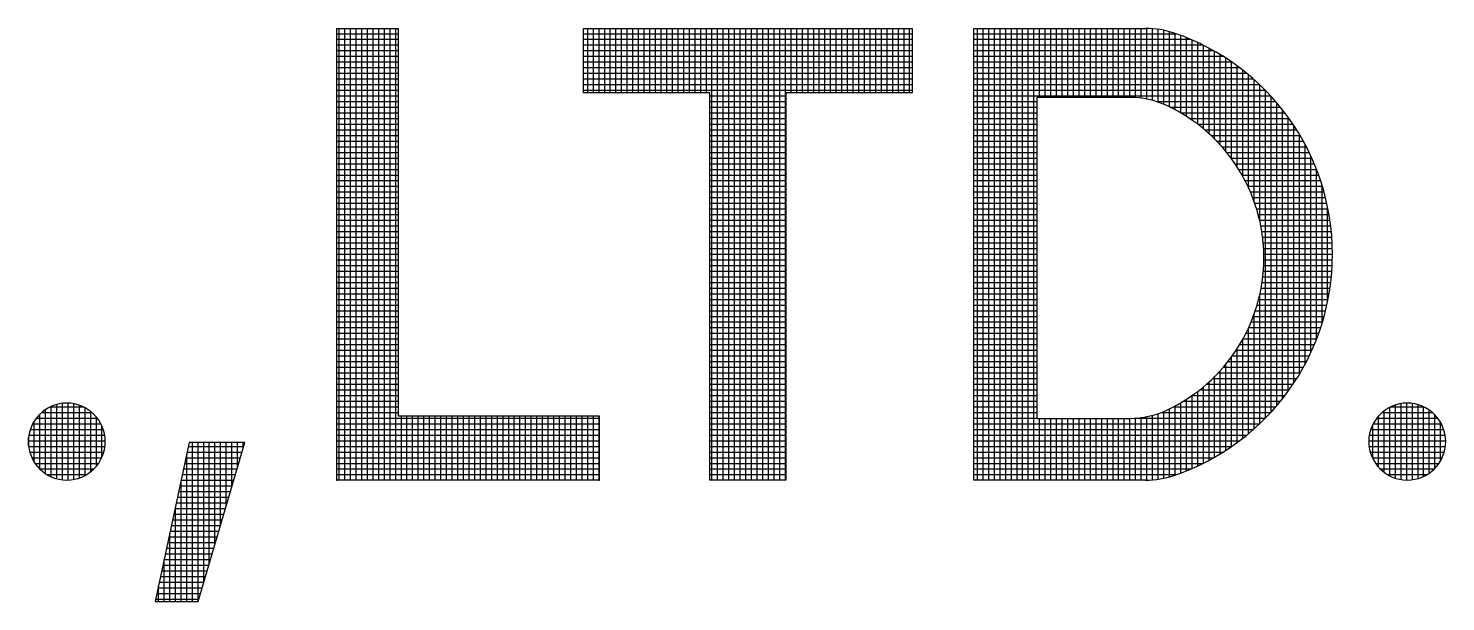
# Model space of a CAD drawing. Header units: inches. Extents: x 985 to 1826, y 0 to 594.
# Drawn here: x 1720.891 to 1725.248, y 99.515 to 101.275 of the extents above; entities that cross this region are included whole.
import ezdxf

# ---------------------------------------------------------------- set-up
doc = ezdxf.new("R2010")
doc.units = ezdxf.units.IN
doc.header["$MEASUREMENT"] = 0
doc.layers.add('BG ÇÑ±¹Áö¿ª³\xad¹æ±â¼úÁÖ½ÄÈ¸»ç CI', color=7, linetype='Continuous')

msp = doc.modelspace()

# ---------------------------------------------------------------- linework, layer by layer
at = {"layer": 'BG ÇÑ±¹Áö¿ª³\xad¹æ±â¼úÁÖ½ÄÈ¸»ç CI', "color": 7, "linetype": 'Continuous', "lineweight": 25}
for p, q in [((1721.8394, 99.8879), (1721.8394, 101.2754)), ((1721.8394, 101.2754), (1722.028, 101.2754)), ((1721.8468, 99.8879), (1721.8468, 101.2754)), ((1721.8642, 99.8879), (1721.8642, 101.2754)), ((1721.8816, 99.8879), (1721.8816, 101.2754)), ((1721.8989, 99.8879), (1721.8989, 101.2754)), ((1721.9163, 99.8879), (1721.9163, 101.2754)), ((1721.9337, 99.8879), (1721.9337, 101.2754)), ((1721.951, 99.8879), (1721.951, 101.2754)), ((1721.9684, 99.8879), (1721.9684, 101.2754)), ((1721.9858, 99.8879), (1721.9858, 101.2754)), ((1722.0031, 99.8879), (1722.0031, 101.2754)), ((1722.0205, 99.8879), (1722.0205, 101.2754)), ((1722.028, 101.2754), (1722.028, 100.0853)), ((1722.5982, 101.0771), (1722.5982, 101.2754)), ((1722.5982, 101.2754), (1723.6079, 101.2754)), ((1722.6109, 101.0771), (1722.6109, 101.2754)), ((1722.6282, 101.0771), (1722.6282, 101.2754)), ((1722.6456, 101.0771), (1722.6456, 101.2754)), ((1722.663, 101.0771), (1722.663, 101.2754)), ((1722.6803, 101.0771), (1722.6803, 101.2754)), ((1722.6977, 101.0771), (1722.6977, 101.2754)), ((1722.7151, 101.0771), (1722.7151, 101.2754)), ((1722.7324, 101.0771), (1722.7324, 101.2754)), ((1722.7498, 101.0771), (1722.7498, 101.2754)), ((1722.7672, 101.0771), (1722.7672, 101.2754)), ((1722.7845, 101.0771), (1722.7845, 101.2754)), ((1722.8019, 101.0771), (1722.8019, 101.2754)), ((1722.8192, 101.0771), (1722.8192, 101.2754)), ((1722.8366, 101.0771), (1722.8366, 101.2754)), ((1722.854, 101.0771), (1722.854, 101.2754)), ((1722.8713, 101.0771), (1722.8713, 101.2754)), ((1722.8887, 101.0771), (1722.8887, 101.2754)), ((1722.9061, 101.0771), (1722.9061, 101.2754)), ((1722.9234, 101.0771), (1722.9234, 101.2754)), ((1722.9408, 101.0771), (1722.9408, 101.2754)), ((1722.9582, 101.0771), (1722.9582, 101.2754)), ((1722.9755, 101.0771), (1722.9755, 101.2754)), ((1722.9929, 99.8879), (1722.9929, 101.2754)), ((1723.0103, 99.8879), (1723.0103, 101.2754)), ((1723.0276, 99.8879), (1723.0276, 101.2754)), ((1723.045, 99.8879), (1723.045, 101.2754)), ((1723.0623, 99.8879), (1723.0623, 101.2754)), ((1723.0797, 99.8879), (1723.0797, 101.2754)), ((1723.0971, 99.8879), (1723.0971, 101.2754)), ((1723.1144, 99.8879), (1723.1144, 101.2754)), ((1723.1318, 99.8879), (1723.1318, 101.2754)), ((1723.1492, 99.8879), (1723.1492, 101.2754)), ((1723.1665, 99.8879), (1723.1665, 101.2754)), ((1723.1839, 99.8879), (1723.1839, 101.2754)), ((1723.2013, 99.8879), (1723.2013, 101.2754)), ((1723.2186, 99.8879), (1723.2186, 101.2754)), ((1723.236, 101.0771), (1723.236, 101.2754)), ((1723.2534, 101.0771), (1723.2534, 101.2754)), ((1723.2707, 101.0771), (1723.2707, 101.2754)), ((1723.2881, 101.0771), (1723.2881, 101.2754)), ((1723.3055, 101.0771), (1723.3055, 101.2754)), ((1723.3228, 101.0771), (1723.3228, 101.2754)), ((1723.3402, 101.0771), (1723.3402, 101.2754)), ((1723.3575, 101.0771), (1723.3575, 101.2754)), ((1723.3749, 101.0771), (1723.3749, 101.2754)), ((1723.3923, 101.0771), (1723.3923, 101.2754)), ((1723.4096, 101.0771), (1723.4096, 101.2754)), ((1723.427, 101.0771), (1723.427, 101.2754)), ((1723.4444, 101.0771), (1723.4444, 101.2754)), ((1723.4617, 101.0771), (1723.4617, 101.2754)), ((1723.4791, 101.0771), (1723.4791, 101.2754)), ((1723.4965, 101.0771), (1723.4965, 101.2754)), ((1723.5138, 101.0771), (1723.5138, 101.2754)), ((1723.5312, 101.0771), (1723.5312, 101.2754)), ((1723.5486, 101.0771), (1723.5486, 101.2754)), ((1723.5659, 101.0771), (1723.5659, 101.2754)), ((1723.5833, 101.0771), (1723.5833, 101.2754)), ((1723.6006, 101.0771), (1723.6006, 101.2754)), ((1723.6079, 101.2754), (1723.6079, 101.0771)), ((1723.7976, 99.8879), (1723.7976, 101.2754)), ((1723.7976, 101.2754), (1724.3261, 101.2754)), ((1723.809, 99.8879), (1723.809, 101.2754)), ((1723.8264, 99.8879), (1723.8264, 101.2754)), ((1723.8438, 99.8879), (1723.8438, 101.2754)), ((1723.8611, 99.8879), (1723.8611, 101.2754)), ((1723.8785, 99.8879), (1723.8785, 101.2754)), ((1723.8958, 99.8879), (1723.8958, 101.2754)), ((1723.9132, 99.8879), (1723.9132, 101.2754)), ((1723.9306, 99.8879), (1723.9306, 101.2754)), ((1723.9479, 99.8879), (1723.9479, 101.2754)), ((1723.9653, 99.8879), (1723.9653, 101.2754)), ((1723.9827, 99.8879), (1723.9827, 101.2754)), ((1724, 101.0636), (1724, 101.2754)), ((1724.0174, 101.0636), (1724.0174, 101.2754)), ((1724.0348, 101.0636), (1724.0348, 101.2754)), ((1724.0521, 101.0636), (1724.0521, 101.2754)), ((1724.0695, 101.0636), (1724.0695, 101.2754)), ((1724.0869, 101.0636), (1724.0869, 101.2754)), ((1724.1042, 101.0636), (1724.1042, 101.2754)), ((1724.1216, 101.0636), (1724.1216, 101.2754)), ((1724.1389, 101.0636), (1724.1389, 101.2754)), ((1724.1563, 101.0636), (1724.1563, 101.2754)), ((1724.1737, 101.0636), (1724.1737, 101.2754)), ((1724.191, 101.0636), (1724.191, 101.2754)), ((1724.2084, 101.0636), (1724.2084, 101.2754)), ((1724.2258, 101.0636), (1724.2258, 101.2754)), ((1724.2431, 101.0636), (1724.2431, 101.2754)), ((1724.2605, 101.0636), (1724.2605, 101.2754)), ((1724.2779, 101.0635), (1724.2779, 101.2754)), ((1724.2952, 101.0629), (1724.2952, 101.2754)), ((1724.3126, 101.0611), (1724.3126, 101.2754)), ((1724.33, 101.0582), (1724.33, 101.2754)), ((1724.3473, 101.0541), (1724.3473, 101.2746)), ((1724.3647, 101.0488), (1724.3647, 101.2727)), ((1724.3821, 101.0422), (1724.3821, 101.2696)), ((1721.8394, 101.2591), (1722.028, 101.2591)), ((1721.8394, 101.2418), (1722.028, 101.2418)), ((1721.8394, 101.2244), (1722.028, 101.2244)), ((1722.5982, 101.2591), (1723.6079, 101.2591)), ((1722.5982, 101.2418), (1723.6079, 101.2418)), ((1722.5982, 101.2244), (1723.6079, 101.2244)), ((1723.7976, 101.2591), (1724.4191, 101.2591)), ((1723.7976, 101.2418), (1724.464, 101.2418)), ((1723.7976, 101.2244), (1724.5018, 101.2244)), ((1724.3994, 101.0342), (1724.3994, 101.2654)), ((1724.4168, 101.0254), (1724.4168, 101.2599)), ((1724.4341, 101.0157), (1724.4341, 101.2537)), ((1724.4515, 101.0051), (1724.4515, 101.247)), ((1724.4689, 100.9935), (1724.4689, 101.2397)), ((1724.4862, 100.9809), (1724.4862, 101.2319)), ((1724.5036, 100.9671), (1724.5036, 101.2235)), ((1721.8394, 101.207), (1722.028, 101.207)), ((1721.8394, 101.1897), (1722.028, 101.1897)), ((1722.5982, 101.207), (1723.6079, 101.207)), ((1722.5982, 101.1897), (1723.6079, 101.1897)), ((1723.7976, 101.207), (1724.5346, 101.207)), ((1723.7976, 101.1897), (1724.5639, 101.1897)), ((1724.521, 100.952), (1724.521, 101.2145)), ((1724.5383, 100.9354), (1724.5383, 101.205)), ((1724.5557, 100.9172), (1724.5557, 101.1947)), ((1724.5731, 100.8971), (1724.5731, 101.1838)), ((1721.8394, 101.1723), (1722.028, 101.1723)), ((1721.8394, 101.155), (1722.028, 101.155)), ((1721.8394, 101.1376), (1722.028, 101.1376)), ((1722.5982, 101.1723), (1723.6079, 101.1723)), ((1722.5982, 101.155), (1723.6079, 101.155)), ((1722.5982, 101.1376), (1723.6079, 101.1376)), ((1723.7976, 101.1723), (1724.5903, 101.1723)), ((1723.7976, 101.155), (1724.6144, 101.155)), ((1723.7976, 101.1376), (1724.6366, 101.1376)), ((1724.5904, 100.8746), (1724.5904, 101.1722)), ((1724.6078, 100.8493), (1724.6078, 101.1599)), ((1724.6252, 100.8202), (1724.6252, 101.1467)), ((1721.8394, 101.1202), (1722.028, 101.1202)), ((1721.8394, 101.1029), (1722.028, 101.1029)), ((1722.5982, 101.1202), (1723.6079, 101.1202)), ((1722.5982, 101.1029), (1723.6079, 101.1029)), ((1723.7976, 101.1202), (1724.6571, 101.1202)), ((1723.7976, 101.1029), (1724.6761, 101.1029)), ((1724.6425, 100.7859), (1724.6425, 101.1327)), ((1724.6599, 100.7432), (1724.6599, 101.1177)), ((1724.6772, 100.6829), (1724.6772, 101.1018)), ((1721.8394, 101.0855), (1722.028, 101.0855)), ((1721.8394, 101.0681), (1722.028, 101.0681)), ((1721.8394, 101.0508), (1722.028, 101.0508)), ((1722.5982, 101.0855), (1723.6079, 101.0855)), ((1722.9861, 101.0771), (1722.5982, 101.0771)), ((1722.9861, 99.8879), (1722.9861, 101.0771)), ((1722.9861, 101.0681), (1723.2201, 101.0681)), ((1722.9861, 101.0508), (1723.2201, 101.0508)), ((1723.2201, 101.0771), (1723.2201, 99.8879)), ((1723.6079, 101.0771), (1723.2201, 101.0771)), ((1723.7976, 101.0855), (1724.6938, 101.0855)), ((1723.7976, 101.0681), (1724.7104, 101.0681)), ((1723.7976, 101.0508), (1723.9916, 101.0508)), ((1724.2761, 101.0636), (1723.9916, 101.0636)), ((1723.9916, 101.0636), (1723.9916, 100.0777)), ((1724.3587, 101.0508), (1724.7259, 101.0508)), ((1724.6946, 100.0786), (1724.6946, 101.0847)), ((1724.712, 100.0969), (1724.712, 101.0664)), ((1721.8394, 101.0334), (1722.028, 101.0334)), ((1721.8394, 101.016), (1722.028, 101.016)), ((1722.9861, 101.0334), (1723.2201, 101.0334)), ((1722.9861, 101.016), (1723.2201, 101.016)), ((1723.7976, 101.0334), (1723.9916, 101.0334)), ((1723.7976, 101.016), (1723.9916, 101.016)), ((1724.4011, 101.0334), (1724.7404, 101.0334)), ((1724.4336, 101.016), (1724.7541, 101.016)), ((1724.7293, 100.1165), (1724.7293, 101.0468)), ((1724.7467, 100.1377), (1724.7467, 101.0256)), ((1721.8394, 100.9987), (1722.028, 100.9987)), ((1721.8394, 100.9813), (1722.028, 100.9813)), ((1721.8394, 100.9639), (1722.028, 100.9639)), ((1722.9861, 100.9987), (1723.2201, 100.9987)), ((1722.9861, 100.9813), (1723.2201, 100.9813)), ((1722.9861, 100.9639), (1723.2201, 100.9639)), ((1723.7976, 100.9987), (1723.9916, 100.9987)), ((1723.7976, 100.9813), (1723.9916, 100.9813)), ((1723.7976, 100.9639), (1723.9916, 100.9639)), ((1724.4613, 100.9987), (1724.7669, 100.9987)), ((1724.4856, 100.9813), (1724.7789, 100.9813)), ((1724.5073, 100.9639), (1724.7902, 100.9639)), ((1724.7641, 100.1607), (1724.7641, 101.0026)), ((1724.7814, 100.1858), (1724.7814, 100.9775)), ((1721.8394, 100.9466), (1722.028, 100.9466)), ((1721.8394, 100.9292), (1722.028, 100.9292)), ((1722.9861, 100.9466), (1723.2201, 100.9466)), ((1722.9861, 100.9292), (1723.2201, 100.9292)), ((1723.7976, 100.9466), (1723.9916, 100.9466)), ((1723.7976, 100.9292), (1723.9916, 100.9292)), ((1724.5268, 100.9466), (1724.8008, 100.9466)), ((1724.5444, 100.9292), (1724.8107, 100.9292)), ((1724.7988, 100.2134), (1724.7988, 100.9499)), ((1724.8162, 100.2441), (1724.8162, 100.9192)), ((1721.8394, 100.9119), (1722.028, 100.9119)), ((1721.8394, 100.8945), (1722.028, 100.8945)), ((1721.8394, 100.8771), (1722.028, 100.8771)), ((1722.9861, 100.9119), (1723.2201, 100.9119)), ((1722.9861, 100.8945), (1723.2201, 100.8945)), ((1722.9861, 100.8771), (1723.2201, 100.8771)), ((1723.7976, 100.9119), (1723.9916, 100.9119)), ((1723.7976, 100.8945), (1723.9916, 100.8945)), ((1723.7976, 100.8771), (1723.9916, 100.8771)), ((1724.5605, 100.9119), (1724.82, 100.9119)), ((1724.5752, 100.8945), (1724.8287, 100.8945)), ((1724.5886, 100.8771), (1724.8369, 100.8771)), ((1724.8335, 100.2789), (1724.8335, 100.8844)), ((1721.8394, 100.8598), (1722.028, 100.8598)), ((1721.8394, 100.8424), (1722.028, 100.8424)), ((1722.9861, 100.8598), (1723.2201, 100.8598)), ((1722.9861, 100.8424), (1723.2201, 100.8424)), ((1723.7976, 100.8598), (1723.9916, 100.8598)), ((1723.7976, 100.8424), (1723.9916, 100.8424)), ((1724.6009, 100.8598), (1724.8444, 100.8598)), ((1724.6122, 100.8424), (1724.8515, 100.8424)), ((1724.8509, 100.3194), (1724.8509, 100.8439)), ((1721.8394, 100.825), (1722.028, 100.825)), ((1721.8394, 100.8077), (1722.028, 100.8077)), ((1721.8394, 100.7903), (1722.028, 100.7903)), ((1722.9861, 100.825), (1723.2201, 100.825)), ((1722.9861, 100.8077), (1723.2201, 100.8077)), ((1722.9861, 100.7903), (1723.2201, 100.7903)), ((1723.7976, 100.825), (1723.9916, 100.825)), ((1723.7976, 100.8077), (1723.9916, 100.8077)), ((1723.7976, 100.7903), (1723.9916, 100.7903)), ((1724.6225, 100.825), (1724.858, 100.825)), ((1724.6319, 100.8077), (1724.864, 100.8077)), ((1724.6405, 100.7903), (1724.8695, 100.7903)), ((1724.8683, 100.3689), (1724.8683, 100.7944)), ((1721.8394, 100.7729), (1722.028, 100.7729)), ((1721.8394, 100.7556), (1722.028, 100.7556)), ((1722.9861, 100.7729), (1723.2201, 100.7729)), ((1722.9861, 100.7556), (1723.2201, 100.7556)), ((1723.7976, 100.7729), (1723.9916, 100.7729)), ((1723.7976, 100.7556), (1723.9916, 100.7556)), ((1724.6483, 100.7729), (1724.8746, 100.7729)), ((1724.6553, 100.7556), (1724.8791, 100.7556)), ((1721.8394, 100.7382), (1722.028, 100.7382)), ((1721.8394, 100.7208), (1722.028, 100.7208)), ((1721.8394, 100.7035), (1722.028, 100.7035)), ((1722.9861, 100.7382), (1723.2201, 100.7382)), ((1722.9861, 100.7208), (1723.2201, 100.7208)), ((1722.9861, 100.7035), (1723.2201, 100.7035)), ((1723.7976, 100.7382), (1723.9916, 100.7382)), ((1723.7976, 100.7208), (1723.9916, 100.7208)), ((1723.7976, 100.7035), (1723.9916, 100.7035)), ((1724.6616, 100.7382), (1724.8832, 100.7382)), ((1724.6672, 100.7208), (1724.8869, 100.7208)), ((1724.6722, 100.7035), (1724.8901, 100.7035)), ((1724.8856, 100.4361), (1724.8856, 100.7272)), ((1721.8394, 100.6861), (1722.028, 100.6861)), ((1721.8394, 100.6687), (1722.028, 100.6687)), ((1722.9861, 100.6861), (1723.2201, 100.6861)), ((1722.9861, 100.6687), (1723.2201, 100.6687)), ((1723.7976, 100.6861), (1723.9916, 100.6861)), ((1723.7976, 100.6687), (1723.9916, 100.6687)), ((1724.6765, 100.6861), (1724.8929, 100.6861)), ((1724.6802, 100.6687), (1724.8952, 100.6687)), ((1721.8394, 100.6514), (1722.028, 100.6514)), ((1721.8394, 100.634), (1722.028, 100.634)), ((1721.8394, 100.6167), (1722.028, 100.6167)), ((1722.9861, 100.6514), (1723.2201, 100.6514)), ((1722.9861, 100.634), (1723.2201, 100.634)), ((1722.9861, 100.6167), (1723.2201, 100.6167)), ((1723.7976, 100.6514), (1723.9916, 100.6514)), ((1723.7976, 100.634), (1723.9916, 100.634)), ((1723.7976, 100.6167), (1723.9916, 100.6167)), ((1724.6833, 100.6514), (1724.8971, 100.6514)), ((1724.6857, 100.634), (1724.8986, 100.634)), ((1724.6876, 100.6167), (1724.8997, 100.6167)), ((1721.8394, 100.5993), (1722.028, 100.5993)), ((1721.8394, 100.5819), (1722.028, 100.5819)), ((1722.9861, 100.5993), (1723.2201, 100.5993)), ((1722.9861, 100.5819), (1723.2201, 100.5819)), ((1723.7976, 100.5993), (1723.9916, 100.5993)), ((1723.7976, 100.5819), (1723.9916, 100.5819)), ((1724.6888, 100.5993), (1724.9003, 100.5993)), ((1724.6895, 100.5819), (1724.9005, 100.5819)), ((1721.8394, 100.5646), (1722.028, 100.5646)), ((1721.8394, 100.5472), (1722.028, 100.5472)), ((1721.8394, 100.5298), (1722.028, 100.5298)), ((1722.9861, 100.5646), (1723.2201, 100.5646)), ((1722.9861, 100.5472), (1723.2201, 100.5472)), ((1722.9861, 100.5298), (1723.2201, 100.5298)), ((1723.7976, 100.5646), (1723.9916, 100.5646)), ((1723.7976, 100.5472), (1723.9916, 100.5472)), ((1723.7976, 100.5298), (1723.9916, 100.5298)), ((1724.688, 100.5298), (1724.8987, 100.5298)), ((1724.6891, 100.5472), (1724.8997, 100.5472)), ((1724.6896, 100.5646), (1724.9003, 100.5646)), ((1721.8394, 100.5125), (1722.028, 100.5125)), ((1721.8394, 100.4951), (1722.028, 100.4951)), ((1722.9861, 100.5125), (1723.2201, 100.5125)), ((1722.9861, 100.4951), (1723.2201, 100.4951)), ((1723.7976, 100.5125), (1723.9916, 100.5125)), ((1723.7976, 100.4951), (1723.9916, 100.4951)), ((1724.6841, 100.4951), (1724.8953, 100.4951)), ((1724.6863, 100.5125), (1724.8972, 100.5125)), ((1721.8394, 100.4777), (1722.028, 100.4777)), ((1721.8394, 100.4604), (1722.028, 100.4604)), ((1721.8394, 100.443), (1722.028, 100.443)), ((1722.9861, 100.4777), (1723.2201, 100.4777)), ((1722.9861, 100.4604), (1723.2201, 100.4604)), ((1722.9861, 100.443), (1723.2201, 100.443)), ((1723.7976, 100.4777), (1723.9916, 100.4777)), ((1723.7976, 100.4604), (1723.9916, 100.4604)), ((1723.7976, 100.443), (1723.9916, 100.443)), ((1724.6736, 100.443), (1724.887, 100.443)), ((1724.6772, 100.0615), (1724.6772, 100.4583)), ((1724.6777, 100.4604), (1724.8902, 100.4604)), ((1724.6812, 100.4777), (1724.893, 100.4777)), ((1721.8394, 100.4256), (1722.028, 100.4256)), ((1721.8394, 100.4083), (1722.028, 100.4083)), ((1722.9861, 100.4256), (1723.2201, 100.4256)), ((1722.9861, 100.4083), (1723.2201, 100.4083)), ((1723.7976, 100.4256), (1723.9916, 100.4256)), ((1723.7976, 100.4083), (1723.9916, 100.4083)), ((1724.6599, 100.0456), (1724.6599, 100.398)), ((1724.6634, 100.4083), (1724.8793, 100.4083)), ((1724.6688, 100.4256), (1724.8834, 100.4256)), ((1721.8394, 100.3909), (1722.028, 100.3909)), ((1721.8394, 100.3736), (1722.028, 100.3736)), ((1721.8394, 100.3562), (1722.028, 100.3562)), ((1722.9861, 100.3909), (1723.2201, 100.3909)), ((1722.9861, 100.3736), (1723.2201, 100.3736)), ((1722.9861, 100.3562), (1723.2201, 100.3562)), ((1723.7976, 100.3909), (1723.9916, 100.3909)), ((1723.7976, 100.3736), (1723.9916, 100.3736)), ((1723.7976, 100.3562), (1723.9916, 100.3562)), ((1724.6425, 100.0306), (1724.6425, 100.3553)), ((1724.6429, 100.3562), (1724.8642, 100.3562)), ((1724.6505, 100.3736), (1724.8697, 100.3736)), ((1724.6573, 100.3909), (1724.8747, 100.3909)), ((1721.8394, 100.3388), (1722.028, 100.3388)), ((1721.8394, 100.3215), (1722.028, 100.3215)), ((1722.9861, 100.3388), (1723.2201, 100.3388)), ((1722.9861, 100.3215), (1723.2201, 100.3215)), ((1723.7976, 100.3388), (1723.9916, 100.3388)), ((1723.7976, 100.3215), (1723.9916, 100.3215)), ((1724.6252, 100.0166), (1724.6252, 100.321)), ((1724.6254, 100.3215), (1724.8517, 100.3215)), ((1724.6346, 100.3388), (1724.8582, 100.3388)), ((1721.8394, 100.3041), (1722.028, 100.3041)), ((1721.8394, 100.2867), (1722.028, 100.2867)), ((1721.8394, 100.2694), (1722.028, 100.2694)), ((1722.9861, 100.3041), (1723.2201, 100.3041)), ((1722.9861, 100.2867), (1723.2201, 100.2867)), ((1722.9861, 100.2694), (1723.2201, 100.2694)), ((1723.7976, 100.3041), (1723.9916, 100.3041)), ((1723.7976, 100.2867), (1723.9916, 100.2867)), ((1723.7976, 100.2694), (1723.9916, 100.2694)), ((1724.5904, 99.9911), (1724.5904, 100.2666)), ((1724.5924, 100.2694), (1724.829, 100.2694)), ((1724.6044, 100.2867), (1724.8371, 100.2867)), ((1724.6078, 100.0034), (1724.6078, 100.2919)), ((1724.6154, 100.3041), (1724.8447, 100.3041)), ((1721.8394, 100.252), (1722.028, 100.252)), ((1721.8394, 100.2346), (1722.028, 100.2346)), ((1722.9861, 100.252), (1723.2201, 100.252)), ((1722.9861, 100.2346), (1723.2201, 100.2346)), ((1723.7976, 100.252), (1723.9916, 100.252)), ((1723.7976, 100.2346), (1723.9916, 100.2346)), ((1724.5557, 99.9686), (1724.5557, 100.224)), ((1724.5651, 100.2346), (1724.811, 100.2346)), ((1724.5731, 99.9794), (1724.5731, 100.2441)), ((1724.5794, 100.252), (1724.8203, 100.252)), ((1721.8394, 100.2173), (1722.028, 100.2173)), ((1721.8394, 100.1999), (1722.028, 100.1999)), ((1721.8394, 100.1825), (1722.028, 100.1825)), ((1722.9861, 100.2173), (1723.2201, 100.2173)), ((1722.9861, 100.1999), (1723.2201, 100.1999)), ((1722.9861, 100.1825), (1723.2201, 100.1825)), ((1723.7976, 100.2173), (1723.9916, 100.2173)), ((1723.7976, 100.1999), (1723.9916, 100.1999)), ((1723.7976, 100.1825), (1723.9916, 100.1825)), ((1724.5134, 100.1825), (1724.7793, 100.1825)), ((1724.521, 99.9487), (1724.521, 100.1893)), ((1724.5323, 100.1999), (1724.7905, 100.1999)), ((1724.5383, 99.9583), (1724.5383, 100.2058)), ((1724.5495, 100.2173), (1724.8011, 100.2173)), ((1721.8394, 100.1652), (1722.028, 100.1652)), ((1721.8394, 100.1478), (1722.028, 100.1478)), ((1722.9861, 100.1652), (1723.2201, 100.1652)), ((1722.9861, 100.1478), (1723.2201, 100.1478)), ((1723.7976, 100.1652), (1723.9916, 100.1652)), ((1723.7976, 100.1478), (1723.9916, 100.1478)), ((1724.4515, 99.9163), (1724.4515, 100.1361)), ((1724.4689, 99.9236), (1724.4689, 100.1477)), ((1724.469, 100.1478), (1724.7545, 100.1478)), ((1724.4862, 99.9314), (1724.4862, 100.1603)), ((1724.4925, 100.1652), (1724.7673, 100.1652)), ((1724.5036, 99.9398), (1724.5036, 100.1742)), ((1720.9265, 99.9219), (1720.9265, 100.0907)), ((1720.932, 100.0957), (1721.0866, 100.0957)), ((1720.9439, 99.9078), (1720.9439, 100.1048)), ((1720.9586, 100.1131), (1721.0599, 100.1131)), ((1720.9612, 99.8983), (1720.9612, 100.1143)), ((1720.9786, 99.8922), (1720.9786, 100.1204)), ((1720.996, 99.8889), (1720.996, 100.1237)), ((1721.0133, 99.8882), (1721.0133, 100.1244)), ((1721.0307, 99.8901), (1721.0307, 100.1225)), ((1721.0481, 99.8947), (1721.0481, 100.1179)), ((1721.0654, 99.9023), (1721.0654, 100.1103)), ((1721.0828, 99.9138), (1721.0828, 100.0988)), ((1721.8394, 100.1304), (1722.028, 100.1304)), ((1721.8394, 100.1131), (1722.028, 100.1131)), ((1721.8394, 100.0957), (1722.028, 100.0957)), ((1722.9861, 100.1304), (1723.2201, 100.1304)), ((1722.9861, 100.1131), (1723.2201, 100.1131)), ((1722.9861, 100.0957), (1723.2201, 100.0957)), ((1723.7976, 100.1304), (1723.9916, 100.1304)), ((1723.7976, 100.1131), (1723.9916, 100.1131)), ((1723.7976, 100.0957), (1723.9916, 100.0957)), ((1724.3647, 99.8906), (1724.3647, 100.0924)), ((1724.3738, 100.0957), (1724.7109, 100.0957)), ((1724.3821, 99.8937), (1724.3821, 100.099)), ((1724.3994, 99.8979), (1724.3994, 100.107)), ((1724.4116, 100.1131), (1724.7264, 100.1131)), ((1724.4168, 99.9033), (1724.4168, 100.1158)), ((1724.4341, 99.9096), (1724.4341, 100.1255)), ((1724.4424, 100.1304), (1724.7409, 100.1304)), ((1725.053, 100.0957), (1725.2076, 100.0957)), ((1725.0593, 99.9118), (1725.0593, 100.1008)), ((1725.0766, 99.901), (1725.0766, 100.1116)), ((1725.0796, 100.1131), (1725.1809, 100.1131)), ((1725.094, 99.8938), (1725.094, 100.1188)), ((1725.1114, 99.8896), (1725.1114, 100.123)), ((1725.1287, 99.8881), (1725.1287, 100.1245)), ((1725.1461, 99.8892), (1725.1461, 100.1234)), ((1725.1635, 99.8929), (1725.1635, 100.1197)), ((1725.1808, 99.8995), (1725.1808, 100.1131)), ((1725.1982, 99.9096), (1725.1982, 100.103)), ((1720.9045, 100.061), (1721.114, 100.061)), ((1720.9092, 99.9435), (1720.9092, 100.0691)), ((1720.9156, 100.0784), (1721.103, 100.0784)), ((1721.1002, 99.9308), (1721.1002, 100.0818)), ((1721.1175, 99.9589), (1721.1175, 100.0537)), ((1721.8394, 100.0784), (1722.6464, 100.0784)), ((1721.8394, 100.061), (1722.6464, 100.061)), ((1722.028, 100.0853), (1722.6464, 100.0853)), ((1722.0378, 99.8879), (1722.0378, 100.0853)), ((1722.0552, 99.8879), (1722.0552, 100.0853)), ((1722.0726, 99.8879), (1722.0726, 100.0853)), ((1722.0899, 99.8879), (1722.0899, 100.0853)), ((1722.1073, 99.8879), (1722.1073, 100.0853)), ((1722.1247, 99.8879), (1722.1247, 100.0853)), ((1722.142, 99.8879), (1722.142, 100.0853)), ((1722.1594, 99.8879), (1722.1594, 100.0853)), ((1722.1768, 99.8879), (1722.1768, 100.0853)), ((1722.1941, 99.8879), (1722.1941, 100.0853)), ((1722.2115, 99.8879), (1722.2115, 100.0853)), ((1722.2289, 99.8879), (1722.2289, 100.0853)), ((1722.2462, 99.8879), (1722.2462, 100.0853)), ((1722.2636, 99.8879), (1722.2636, 100.0853)), ((1722.2809, 99.8879), (1722.2809, 100.0853)), ((1722.2983, 99.8879), (1722.2983, 100.0853)), ((1722.3157, 99.8879), (1722.3157, 100.0853)), ((1722.333, 99.8879), (1722.333, 100.0853)), ((1722.3504, 99.8879), (1722.3504, 100.0853)), ((1722.3678, 99.8879), (1722.3678, 100.0853)), ((1722.3851, 99.8879), (1722.3851, 100.0853)), ((1722.4025, 99.8879), (1722.4025, 100.0853)), ((1722.4199, 99.8879), (1722.4199, 100.0853)), ((1722.4372, 99.8879), (1722.4372, 100.0853)), ((1722.4546, 99.8879), (1722.4546, 100.0853)), ((1722.472, 99.8879), (1722.472, 100.0853)), ((1722.4893, 99.8879), (1722.4893, 100.0853)), ((1722.5067, 99.8879), (1722.5067, 100.0853)), ((1722.524, 99.8879), (1722.524, 100.0853)), ((1722.5414, 99.8879), (1722.5414, 100.0853)), ((1722.5588, 99.8879), (1722.5588, 100.0853)), ((1722.5761, 99.8879), (1722.5761, 100.0853)), ((1722.5935, 99.8879), (1722.5935, 100.0853)), ((1722.6109, 99.8879), (1722.6109, 100.0853)), ((1722.6282, 99.8879), (1722.6282, 100.0853)), ((1722.6456, 99.8879), (1722.6456, 100.0853)), ((1722.6464, 100.0853), (1722.6464, 99.8879)), ((1722.9861, 100.0784), (1723.2201, 100.0784)), ((1722.9861, 100.061), (1723.2201, 100.061)), ((1723.7976, 100.0784), (1723.9916, 100.0784)), ((1723.7976, 100.061), (1724.6767, 100.061)), ((1723.9916, 100.0777), (1724.2761, 100.0777)), ((1724, 99.8879), (1724, 100.0777)), ((1724.0174, 99.8879), (1724.0174, 100.0777)), ((1724.0348, 99.8879), (1724.0348, 100.0777)), ((1724.0521, 99.8879), (1724.0521, 100.0777)), ((1724.0695, 99.8879), (1724.0695, 100.0777)), ((1724.0869, 99.8879), (1724.0869, 100.0777)), ((1724.1042, 99.8879), (1724.1042, 100.0777)), ((1724.1216, 99.8879), (1724.1216, 100.0777)), ((1724.1389, 99.8879), (1724.1389, 100.0777)), ((1724.1563, 99.8879), (1724.1563, 100.0777)), ((1724.1737, 99.8879), (1724.1737, 100.0777)), ((1724.191, 99.8879), (1724.191, 100.0777)), ((1724.2084, 99.8879), (1724.2084, 100.0777)), ((1724.2258, 99.8879), (1724.2258, 100.0777)), ((1724.2431, 99.8879), (1724.2431, 100.0777)), ((1724.2605, 99.8879), (1724.2605, 100.0777)), ((1724.2779, 99.8879), (1724.2779, 100.0777)), ((1724.2952, 99.8879), (1724.2952, 100.0783)), ((1724.2956, 100.0784), (1724.6944, 100.0784)), ((1724.3126, 99.8879), (1724.3126, 100.0801)), ((1724.33, 99.8879), (1724.33, 100.083)), ((1724.3473, 99.8887), (1724.3473, 100.0871)), ((1725.0245, 99.9535), (1725.0245, 100.0591)), ((1725.0255, 100.061), (1725.235, 100.061)), ((1725.0366, 100.0784), (1725.224, 100.0784)), ((1725.0419, 99.9278), (1725.0419, 100.0848)), ((1725.2155, 99.9245), (1725.2155, 100.0881)), ((1725.2329, 99.9477), (1725.2329, 100.0649)), ((1720.8911, 100.0089), (1721.1274, 100.0089)), ((1720.8918, 99.9933), (1720.8918, 100.0193)), ((1720.8928, 100.0263), (1721.1258, 100.0263)), ((1720.8971, 100.0436), (1721.1214, 100.0436)), ((1721.3856, 100.0033), (1721.2808, 99.5147)), ((1721.5565, 100.0033), (1721.3856, 100.0033)), ((1721.3954, 99.5147), (1721.3954, 100.0033)), ((1721.4127, 99.5147), (1721.4127, 100.0033)), ((1721.4134, 99.5147), (1721.5565, 100.0033)), ((1721.4301, 99.5716), (1721.4301, 100.0033)), ((1721.4475, 99.6309), (1721.4475, 100.0033)), ((1721.4648, 99.6902), (1721.4648, 100.0033)), ((1721.4822, 99.7494), (1721.4822, 100.0033)), ((1721.4995, 99.8087), (1721.4995, 100.0033)), ((1721.5169, 99.868), (1721.5169, 100.0033)), ((1721.5343, 99.9272), (1721.5343, 100.0033)), ((1721.5516, 99.9865), (1721.5516, 100.0033)), ((1721.8394, 100.0436), (1722.6464, 100.0436)), ((1721.8394, 100.0263), (1722.6464, 100.0263)), ((1721.8394, 100.0089), (1722.6464, 100.0089)), ((1722.9861, 100.0436), (1723.2201, 100.0436)), ((1722.9861, 100.0263), (1723.2201, 100.0263)), ((1722.9861, 100.0089), (1723.2201, 100.0089)), ((1723.7976, 100.0436), (1724.6577, 100.0436)), ((1723.7976, 100.0263), (1724.6373, 100.0263)), ((1723.7976, 100.0089), (1724.6152, 100.0089)), ((1725.0121, 100.0089), (1725.2484, 100.0089)), ((1725.0138, 100.0263), (1725.2468, 100.0263)), ((1725.0181, 100.0436), (1725.2424, 100.0436)), ((1720.892, 99.9915), (1721.1265, 99.9915)), ((1720.8955, 99.9742), (1721.123, 99.9742)), ((1721.378, 99.5147), (1721.378, 99.968)), ((1721.3793, 99.9742), (1721.548, 99.9742)), ((1721.383, 99.9915), (1721.5531, 99.9915)), ((1721.8394, 99.9915), (1722.6464, 99.9915)), ((1721.8394, 99.9742), (1722.6464, 99.9742)), ((1722.9861, 99.9915), (1723.2201, 99.9915)), ((1722.9861, 99.9742), (1723.2201, 99.9742)), ((1723.7976, 99.9915), (1724.5911, 99.9915)), ((1723.7976, 99.9742), (1724.5648, 99.9742)), ((1725.013, 99.9915), (1725.2475, 99.9915)), ((1725.0165, 99.9742), (1725.244, 99.9742)), ((1720.9019, 99.9568), (1721.1166, 99.9568)), ((1720.9118, 99.9394), (1721.1067, 99.9394)), ((1720.9264, 99.9221), (1721.0922, 99.9221)), ((1721.3681, 99.9221), (1721.5328, 99.9221)), ((1721.3719, 99.9394), (1721.5378, 99.9394)), ((1721.3756, 99.9568), (1721.5429, 99.9568)), ((1721.8394, 99.9568), (1722.6464, 99.9568)), ((1721.8394, 99.9394), (1722.6464, 99.9394)), ((1721.8394, 99.9221), (1722.6464, 99.9221)), ((1722.9861, 99.9568), (1723.2201, 99.9568)), ((1722.9861, 99.9394), (1723.2201, 99.9394)), ((1722.9861, 99.9221), (1723.2201, 99.9221)), ((1723.7976, 99.9568), (1724.5356, 99.9568)), ((1723.7976, 99.9394), (1724.5029, 99.9394)), ((1723.7976, 99.9221), (1724.4654, 99.9221)), ((1725.0229, 99.9568), (1725.2376, 99.9568)), ((1725.0328, 99.9394), (1725.2277, 99.9394)), ((1725.0474, 99.9221), (1725.2132, 99.9221)), ((1720.9489, 99.9047), (1721.0697, 99.9047)), ((1721.3606, 99.5147), (1721.3606, 99.887)), ((1721.3607, 99.8873), (1721.5226, 99.8873)), ((1721.3644, 99.9047), (1721.5277, 99.9047)), ((1721.8394, 99.9047), (1722.6464, 99.9047)), ((1722.6464, 99.8879), (1721.8394, 99.8879)), ((1722.9861, 99.9047), (1723.2201, 99.9047)), ((1723.2201, 99.8879), (1722.9861, 99.8879)), ((1723.7976, 99.9047), (1724.4207, 99.9047)), ((1724.3261, 99.8879), (1723.7976, 99.8879)), ((1725.0699, 99.9047), (1725.1907, 99.9047)), ((1721.3495, 99.8353), (1721.5073, 99.8353)), ((1721.3532, 99.8526), (1721.5124, 99.8526)), ((1721.357, 99.87), (1721.5175, 99.87)), ((1721.3421, 99.8005), (1721.4971, 99.8005)), ((1721.3433, 99.5147), (1721.3433, 99.806)), ((1721.3458, 99.8179), (1721.5022, 99.8179)), ((1721.3309, 99.7484), (1721.4819, 99.7484)), ((1721.3346, 99.7658), (1721.487, 99.7658)), ((1721.3384, 99.7832), (1721.4921, 99.7832)), ((1721.3235, 99.7137), (1721.4717, 99.7137)), ((1721.3259, 99.5147), (1721.3259, 99.725)), ((1721.3272, 99.7311), (1721.4768, 99.7311)), ((1721.3123, 99.6616), (1721.4565, 99.6616)), ((1721.316, 99.679), (1721.4615, 99.679)), ((1721.3197, 99.6963), (1721.4666, 99.6963)), ((1721.3049, 99.6269), (1721.4463, 99.6269)), ((1721.3085, 99.5147), (1721.3085, 99.644)), ((1721.3086, 99.6442), (1721.4514, 99.6442)), ((1721.2937, 99.5748), (1721.431, 99.5748)), ((1721.2974, 99.5921), (1721.4361, 99.5921)), ((1721.3011, 99.6095), (1721.4412, 99.6095)), ((1721.2825, 99.5227), (1721.4158, 99.5227)), ((1721.2862, 99.5401), (1721.4208, 99.5401)), ((1721.29, 99.5574), (1721.4259, 99.5574)), ((1721.2912, 99.5147), (1721.2912, 99.563)), ((1721.2808, 99.5147), (1721.4134, 99.5147))]:
    msp.add_line(p, q, dxfattribs=at)
for centre, radius, start, end in [((1724.3261, 101.0019), 0.2735, 71.2107, 90), ((1724.1831, 100.5816), 0.7174, 288.7893, 71.2107), ((1724.2761, 100.7901), 0.2735, 65.0962, 90), ((1724.1742, 100.5706), 0.5155, 294.9038, 65.0962), ((1721.0093, 100.0063), 0.1182, 0, 180), ((1724.2761, 100.3511), 0.2735, 270, 294.9038), ((1725.1303, 100.0063), 0.1182, 0, 180), ((1721.0093, 100.0063), 0.1182, 180, 0), ((1725.1303, 100.0063), 0.1182, 180, 0), ((1724.3261, 100.1613), 0.2735, 270, 288.7895)]:
    msp.add_arc(centre, radius, start, end, dxfattribs=at)
for p in [(1721.8394, 99.8879), (1721.8394, 99.8879), (1722.6464, 99.8879), (1722.6464, 99.8879)]:
    msp.add_point(p, dxfattribs=at)

doc.saveas('drawing.dxf')
